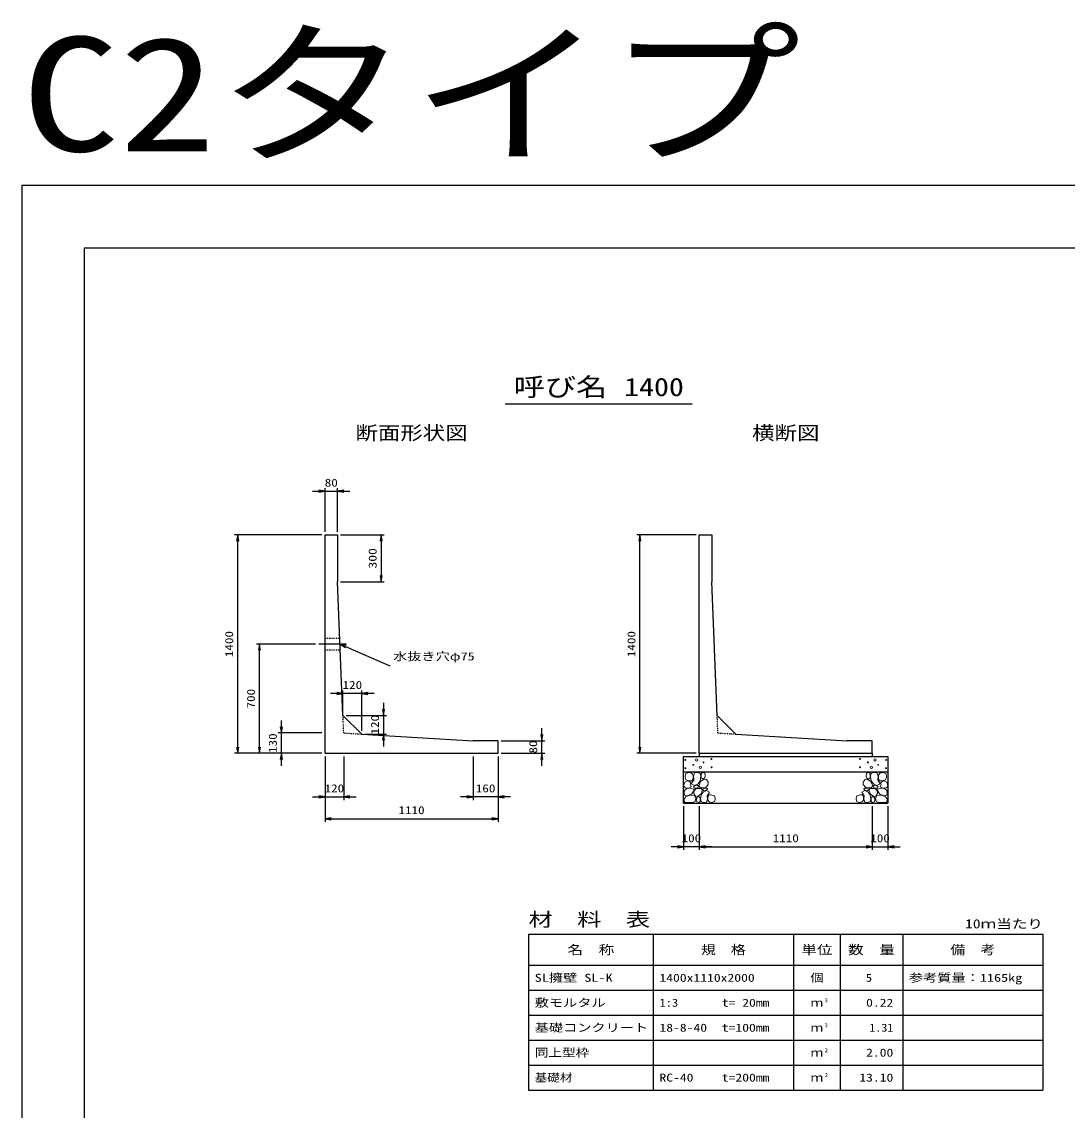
# Model space of a CAD drawing. Units: millimetres at full size. Extents: x 0 to 16820, y 0 to 12931.
# Drawn here: x 0 to 6706, y 5951 to 12931 of the extents above; entities that cross this region are included whole.
import ezdxf
from ezdxf.enums import TextEntityAlignment as Align

# ---------------------------------------------------------------- set-up
doc = ezdxf.new("R2010")
doc.units = ezdxf.units.MM
doc.linetypes.add('CHAIN', pattern=[18.5, 12, -1.5, 3.5, -1.5])
doc.linetypes.add('DASHED_SPACED', pattern=[12, 6, -6])
for name, color, linetype, lineweight in [('D-BMK', 2, 'CHAIN', 25), ('D-DCR-HCHn', 4, 'Continuous', 9), ('D-MTR-FRAM', 7, 'Continuous', 25), ('D-MTR-LINE', 7, 'Continuous', 25), ('D-STR-DIM', 7, 'Continuous', 25), ('D-STR-STRn', 1, 'Continuous', 25), ('D-STR-TXT', 7, 'Continuous', 25), ('D-TTL', 2, 'Continuous', 25), ('D-TTL-TXT', 7, 'Continuous', 25)]:
    doc.layers.add(name, color=color, linetype=linetype, lineweight=lineweight)
doc.layers.add('D-MTR', color=7, linetype='Continuous')
doc.layers.add('D-MTR-TXT', color=7, linetype='Continuous')
doc.styles.add('ＭＳ ゴシック', font='')
doc.styles.get('ＭＳ ゴシック').set_extended_font_data('MS Gothic')

# ---------------------------------------------------------------- blocks, each defined once
blk = doc.blocks.new('open_arrow')
at = {"color": 0, "linetype": 'Continuous', "lineweight": -2}
blk.add_lwpolyline([(7.5, 1.25), (0, 0), (7.5, -1.25)], dxfattribs=at)

msp = doc.modelspace()

# ---------------------------------------------------------------- linework, layer by layer
at = {"layer": 'D-BMK'}
msp.add_line((2081.495, 8940), (1905, 8940), dxfattribs=at)
at = {"layer": 'D-DCR-HCHn'}
for points in [[(4296.198, 8111.594), (4275.395, 8116.217), (4256.904, 8106.971), (4254.592, 8086.168), (4259.215, 8069.988), (4282.33, 8063.053), (4298.51, 8063.053), (4305.444, 8074.611), (4305.444, 8100.037)], [(4314.69, 8113.906), (4307.756, 8093.102), (4310.067, 8069.988), (4293.887, 8044.562), (4314.69, 8033.005), (4337.805, 8044.562), (4351.673, 8063.053), (4356.296, 8093.102), (4351.673, 8109.283), (4337.805, 8116.217)], [(4358.608, 8109.283), (4358.608, 8081.545), (4370.165, 8074.611), (4381.722, 8081.545), (4384.034, 8097.725), (4381.722, 8111.594), (4365.542, 8116.217)], [(5441.392, 8109.283), (5441.392, 8081.545), (5429.835, 8074.611), (5418.278, 8081.545), (5415.966, 8097.725), (5418.278, 8111.594), (5434.458, 8116.217)], [(5485.31, 8113.906), (5492.244, 8093.102), (5489.933, 8069.988), (5506.113, 8044.562), (5485.31, 8033.005), (5462.195, 8044.562), (5448.327, 8063.053), (5443.704, 8093.102), (5448.327, 8109.283), (5462.195, 8116.217)], [(5503.802, 8111.594), (5524.605, 8116.217), (5543.096, 8106.971), (5545.408, 8086.168), (5540.785, 8069.988), (5517.67, 8063.053), (5501.49, 8063.053), (5494.556, 8074.611), (5494.556, 8100.037)], [(4252.281, 8053.808), (4245.346, 8033.005), (4254.592, 8019.136), (4277.707, 8016.824), (4293.488, 8023.599), (4286.952, 8039.939), (4291.575, 8049.185), (4282.33, 8058.431), (4268.461, 8063.053)], [(4319.313, 8033.005), (4307.756, 8023.759), (4312.379, 8016.824), (4328.559, 8016.824), (4335.493, 8019.136), (4340.116, 8028.382), (4333.182, 8035.316)], [(4353.985, 8058.431), (4342.427, 8030.693), (4351.673, 8019.136), (4379.411, 8019.136), (4390.968, 8023.759), (4402.525, 8039.939), (4402.525, 8053.808), (4390.968, 8072.299), (4377.099, 8074.611)], [(5446.015, 8058.431), (5457.573, 8030.693), (5448.327, 8019.136), (5420.589, 8019.136), (5409.032, 8023.759), (5397.475, 8039.939), (5397.475, 8053.808), (5409.032, 8072.299), (5422.901, 8074.611)], [(5480.687, 8033.005), (5492.244, 8023.759), (5487.621, 8016.824), (5471.441, 8016.824), (5464.507, 8019.136), (5459.884, 8028.382), (5466.818, 8035.316)], [(5547.719, 8053.808), (5554.654, 8033.005), (5545.408, 8019.136), (5522.293, 8016.824), (5506.512, 8023.599), (5513.048, 8039.939), (5508.425, 8049.185), (5517.67, 8058.431), (5531.539, 8063.053)], [(4296.155, 7977.009), (4313.277, 8002.692), (4311.137, 8009.112), (4287.594, 8015.533), (4266.192, 8013.393), (4251.21, 8000.551), (4249.07, 7985.57), (4251.21, 7970.588), (4268.332, 7966.308)], [(4304.716, 7923.503), (4319.698, 7929.924), (4323.978, 7951.326), (4315.417, 7966.308), (4300.435, 7970.588), (4281.173, 7968.448), (4259.771, 7959.887), (4249.07, 7947.045), (4249.07, 7932.064), (4255.49, 7923.503), (4281.173, 7925.643)], [(4356.082, 7977.009), (4366.783, 8002.692), (4358.222, 8013.393), (4332.539, 8013.393), (4321.838, 8009.112), (4311.137, 7994.131), (4311.137, 7981.289), (4321.838, 7964.167), (4334.679, 7962.027)], [(4351.801, 7929.924), (4351.801, 7955.606), (4341.1, 7962.027), (4330.399, 7955.606), (4328.259, 7940.625), (4330.399, 7927.783), (4345.381, 7923.503)], [(4392.466, 7925.643), (4398.886, 7944.905), (4396.746, 7966.308), (4411.728, 7989.85), (4392.466, 8000.551), (4371.063, 7989.85), (4358.222, 7972.728), (4353.941, 7944.905), (4358.222, 7929.924), (4371.063, 7923.503)], [(4388.185, 8000.551), (4398.886, 8009.112), (4394.606, 8015.533), (4379.624, 8015.533), (4373.204, 8013.393), (4368.923, 8004.832), (4375.344, 7998.411)], [(4409.588, 7927.783), (4428.85, 7923.503), (4445.972, 7932.064), (4448.112, 7951.326), (4443.831, 7966.308), (4422.429, 7972.728), (4407.447, 7972.728), (4401.027, 7962.027), (4401.027, 7938.484)], [(5390.412, 7927.783), (5371.15, 7923.503), (5354.028, 7932.064), (5351.888, 7951.326), (5356.169, 7966.308), (5377.571, 7972.728), (5392.553, 7972.728), (5398.973, 7962.027), (5398.973, 7938.484)], [(5407.534, 7925.643), (5401.114, 7944.905), (5403.254, 7966.308), (5388.272, 7989.85), (5407.534, 8000.551), (5428.937, 7989.85), (5441.778, 7972.728), (5446.059, 7944.905), (5441.778, 7929.924), (5428.937, 7923.503)], [(5411.815, 8000.551), (5401.114, 8009.112), (5405.394, 8015.533), (5420.376, 8015.533), (5426.796, 8013.393), (5431.077, 8004.832), (5424.656, 7998.411)], [(5443.918, 7977.009), (5433.217, 8002.692), (5441.778, 8013.393), (5467.461, 8013.393), (5478.162, 8009.112), (5488.863, 7994.131), (5488.863, 7981.289), (5478.162, 7964.167), (5465.321, 7962.027)], [(5448.199, 7929.924), (5448.199, 7955.606), (5458.9, 7962.027), (5469.601, 7955.606), (5471.741, 7940.625), (5469.601, 7927.783), (5454.619, 7923.503)], [(5495.284, 7923.503), (5480.302, 7929.924), (5476.022, 7951.326), (5484.583, 7966.308), (5499.565, 7970.588), (5518.827, 7968.448), (5540.229, 7959.887), (5550.93, 7947.045), (5550.93, 7932.064), (5544.51, 7923.503), (5518.827, 7925.643)], [(5503.845, 7977.009), (5486.723, 8002.692), (5488.863, 8009.112), (5512.406, 8015.533), (5533.808, 8013.393), (5548.79, 8000.551), (5550.93, 7985.57), (5548.79, 7970.588), (5531.668, 7966.308)]]:
    msp.add_lwpolyline(points, close=True, dxfattribs=at)
for centre, radius in [((4255.727, 8197.43), 3), ((4307.292, 8165.761), 3), ((4328.336, 8197.43), 7.5), ((4372.708, 8181.639), 3), ((4423.131, 8203.481), 3), ((5376.869, 8203.481), 3), ((5427.292, 8181.639), 3), ((5471.664, 8197.43), 7.5), ((5492.708, 8165.761), 3), ((5544.273, 8197.43), 3), ((4256.869, 8143.919), 3), ((4351.664, 8149.97), 7.5), ((4424.273, 8149.97), 3), ((5375.727, 8149.97), 3), ((5448.336, 8149.97), 7.5), ((5543.131, 8143.919), 3)]:
    msp.add_circle(centre, radius, dxfattribs=at)
at = {"layer": 'D-MTR-FRAM'}
for p, q in [((3250, 7080), (6550, 7080)), ((3250, 7080), (3250, 6080)), ((6550, 7080), (6550, 6080)), ((3250, 6080), (6550, 6080))]:
    msp.add_line(p, q, dxfattribs=at)
at = {"layer": 'D-MTR-LINE'}
for p, q in [((4050, 7080), (4050, 6080)), ((4950, 7080), (4950, 6080)), ((5250, 7080), (5250, 6080)), ((5650, 7080), (5650, 6080)), ((3250, 6880), (6550, 6880)), ((3250, 6720), (6550, 6720)), ((3250, 6560), (6550, 6560)), ((3250, 6400), (6550, 6400)), ((3250, 6240), (6550, 6240))]:
    msp.add_line(p, q, dxfattribs=at)
at = {"layer": 'D-STR-DIM'}
for p, q in [((1865, 9920), (2105, 9920)), ((1945, 9660), (1945, 9940)), ((2025, 9660), (2025, 9940)), ((1925, 9640), (1365, 9640)), ((1385, 8240), (1385, 9640)), ((2045, 9640), (2325, 9640)), ((2305, 9640), (2305, 9340)), ((4325, 9640), (3945, 9640)), ((3965, 8240), (3965, 9640)), ((2045, 9340), (2325, 9340)), ((1885, 8940), (1505, 8940)), ((1525, 8240), (1525, 8940)), ((2260.338, 8623.052), (1980.338, 8623.052)), ((2060.338, 8503.052), (2060.338, 8643.052)), ((2180.338, 8383.052), (2180.338, 8643.052)), ((2320.338, 8563.052), (2320.338, 8283.052)), ((1665, 8160), (1665, 8450)), ((2080.338, 8483.052), (2340.338, 8483.052)), ((3335, 8160), (3335, 8400)), ((1925, 8370), (1645, 8370)), ((2200.338, 8363.052), (2340.338, 8363.052)), ((3075, 8320), (3355, 8320)), ((1925, 8240), (1365, 8240)), ((1925, 8240), (1505, 8240)), ((1925, 8240), (1645, 8240)), ((3075, 8240), (3355, 8240)), ((4325, 8240), (3945, 8240)), ((1945, 8220), (1945, 7940)), ((1945, 8220), (1945, 7800)), ((2065, 8220), (2065, 7940)), ((2895, 8220), (2895, 7940)), ((3055, 8220), (3055, 7800)), ((3055, 8220), (3055, 7940)), ((1865, 7960), (2145, 7960)), ((3135, 7960), (2815, 7960)), ((4245, 7900), (4245, 7620)), ((4345, 7900), (4345, 7620)), ((4345, 7900), (4345, 7620)), ((5455, 7900), (5455, 7620)), ((5455, 7900), (5455, 7620)), ((5555, 7900), (5555, 7620)), ((1945, 7820), (3055, 7820)), ((4425, 7640), (4165, 7640)), ((4345, 7640), (5455, 7640)), ((5375, 7640), (5635, 7640))]:
    msp.add_line(p, q, dxfattribs=at)
at = {"layer": 'D-STR-STRn'}
for p, q in [((1945, 8240), (1945, 9640)), ((1945, 9640), (2025, 9640)), ((2025, 9640), (2025, 9340)), ((4345, 8240), (4345, 9640)), ((4345, 9640), (4425, 9640)), ((4425, 9640), (4425, 9340)), ((2060.338, 8483.052), (2025, 9340)), ((4460.338, 8483.052), (4425, 9340)), ((2180.338, 8363.052), (2060.338, 8483.052)), ((4580.338, 8363.052), (4460.338, 8483.052)), ((2180.338, 8363.052), (2895, 8320)), ((3055, 8320), (2895, 8320)), ((3055, 8240), (3055, 8320)), ((4580.338, 8363.052), (5295, 8320)), ((5455, 8320), (5295, 8320)), ((5455, 8240), (5455, 8320)), ((1945, 8240), (3055, 8240)), ((4345, 8240), (5455, 8240)), ((4345, 8240), (4345, 8220)), ((5455, 8240), (5455, 8220)), ((4245, 7920), (4245, 8220)), ((4245, 8220), (5555, 8220)), ((5555, 8220), (5555, 7920)), ((4245, 8120), (5555, 8120)), ((4245, 7920), (5555, 7920))]:
    msp.add_line(p, q, dxfattribs=at)
at = {"layer": 'D-STR-STRn', "linetype": 'DASHED_SPACED'}
for p, q in [((1945, 8977.5), (2039.948, 8977.5)), ((1945, 8902.5), (2043.041, 8902.5))]:
    msp.add_line(p, q, dxfattribs=at)
at = {"layer": 'D-STR-STRn', "color": 2, "linetype": 'DASHED_SPACED'}
for p, q in [((2065, 8370), (2060.338, 8483.052)), ((4465, 8370), (4460.338, 8483.052)), ((2065, 8370), (2180.338, 8363.052)), ((4465, 8370), (4580.338, 8363.052))]:
    msp.add_line(p, q, dxfattribs=at)
at = {"layer": 'D-STR-TXT'}
msp.add_line((2041.495, 8940), (2361.495, 8800), dxfattribs=at)
at = {"layer": 'D-TTL'}
for points in [[(0, 0), (16820, 0), (16820, 11880), (0, 11880)], [(400, 400), (16420, 400), (16420, 11480), (400, 11480)]]:
    msp.add_lwpolyline(points, close=True, dxfattribs=at)
at = {"layer": 'D-TTL-TXT'}
msp.add_line((3100, 10480), (4300, 10480), dxfattribs=at)

# ---------------------------------------------------------------- block references
at = {"layer": 'D-STR-DIM', "xscale": 5.33, "yscale": 5.33}
for p, rotation in [((1945, 9920), 180), ((1385, 9640), 270), ((2305, 9640), 270), ((3965, 9640), 270), ((2305, 9340), 90), ((1525, 8940), 270), ((2060.338, 8623.052), 180), ((2320.338, 8483.052), 90), ((1665, 8370), 90), ((2320.338, 8363.052), 270), ((3335, 8320), 90), ((1385, 8240), 90), ((1525, 8240), 90), ((1665, 8240), 270), ((3335, 8240), 270), ((3965, 8240), 90), ((1945, 7960), 180), ((2895, 7960), 180), ((3055, 7820), 180), ((4245, 7640), 180), ((5455, 7640), 180), ((5455, 7640), 180)]:
    msp.add_blockref('open_arrow', p, dxfattribs=dict(at, rotation=rotation))
for p in [(2025, 9920), (2180.338, 8623.052), (2065, 7960), (3055, 7960), (1945, 7820), (4345, 7640), (4345, 7640), (5555, 7640)]:
    msp.add_blockref('open_arrow', p, dxfattribs=at)
at = {"layer": 'D-STR-TXT', "xscale": 5.33, "yscale": 5.33, "rotation": 336.4}
msp.add_blockref('open_arrow', (2041.495, 8940), dxfattribs=at)

# ---------------------------------------------------------------- texts
at = {"layer": 'D-MTR', "style": 'ＭＳ ゴシック', "width": 1.3}
msp.add_text('材\u3000料\u3000表', height=87.98, dxfattribs=at).set_placement((3250, 7104), align=Align.BOTTOM_LEFT)
at = {"layer": 'D-MTR', "style": 'ＭＳ ゴシック', "width": 1.25}
msp.add_text('10ｍ当たり', height=58.65, dxfattribs=at).set_placement((6550, 7099.333), align=Align.BOTTOM_RIGHT)
at = {"layer": 'D-MTR-TXT', "style": 'ＭＳ ゴシック'}
for s, height, width, p in [('名\u3000称', 58.65, 1.25, (3650, 6980)), ('規\u3000格', 58.65, 1.2, (4500, 6980)), ('単位', 58.65, 1.25, (5100, 6980)), ('数\u3000量', 58.65, 1.25, (5450, 6980)), ('備\u3000考', 58.65, 1.2, (6100, 6980)), ('個', 51.32, 1.2, (5100, 6800)), ('ｍ', 51.32, 1.15, (5100, 6640)), ('ｍ', 51.32, 1.15, (5100, 6480)), ('ｍ', 51.32, 1.15, (5100, 6320)), ('ｍ', 51.32, 1.15, (5100, 6160))]:
    msp.add_text(s, height=height, dxfattribs=dict(at, width=width)).set_placement(p, align=Align.MIDDLE_CENTER)
for s, width, p in [('SL擁壁 SL-K', 1.3, (3290, 6800)), ('1400x1110x2000', 1.25, (4090, 6800)), ('参考質量：1165kg', 1.3, (5690, 6800)), ('敷モルタル', 1.3, (3290, 6640)), ('1:3', 1.15, (4090, 6640)), ('t= 20mm', 1.25, (4490, 6640)), ('基礎コンクリート', 1.3, (3290, 6480)), ('18-8-40', 1.25, (4090, 6480)), ('t=100mm', 1.25, (4490, 6480)), ('同上型枠', 1.25, (3290, 6320)), ('基礎材', 1.15, (3290, 6160)), ('RC-40', 1.25, (4090, 6160)), ('t=200mm', 1.25, (4490, 6160))]:
    msp.add_text(s, height=51.32, dxfattribs=dict(at, width=width)).set_placement(p, align=Align.MIDDLE_LEFT)
for s, width, p in [('5', 1.15, (5453.553, 6800)), ('0.22', 1.25, (5590, 6640)), ('1.31', 1.1, (5590, 6480)), ('2.00', 1.25, (5590, 6320)), ('13.10', 1.25, (5590, 6160))]:
    msp.add_text(s, height=51.32, dxfattribs=dict(at, width=width)).set_placement(p, align=Align.MIDDLE_RIGHT)
at = {"layer": 'D-MTR-TXT', "style": 'ＭＳ ゴシック', "width": 1.15}
for s, p in [('3', (5150, 6635.333)), ('3', (5150, 6475.333)), ('2', (5150, 6315.333)), ('2', (5150, 6155.333))]:
    msp.add_text(s, height=25.66, dxfattribs=at).set_placement(p, align=Align.BOTTOM_LEFT)
at = {"layer": 'D-STR-DIM', "style": 'ＭＳ ゴシック', "width": 1.2}
for s, p in [('80', (1985, 9975)), ('120', (2120.338, 8678.052)), ('120', (2005, 8015)), ('160', (2975, 8015)), ('1110', (2500, 7875)), ('100', (4295, 7695)), ('1110', (4900, 7695)), ('100', (5505, 7695))]:
    msp.add_text(s, height=51.32, dxfattribs=at).set_placement(p, align=Align.MIDDLE_CENTER)
at = {"layer": 'D-STR-DIM', "style": 'ＭＳ ゴシック'}
for s, width, p in [('300', 1.25, (2250, 9490)), ('1400', 1.2, (1330, 8940)), ('1400', 1.2, (3910, 8940)), ('700', 1.2, (1470, 8590)), ('120', 1.2, (2265.338, 8423.052)), ('130', 1.2, (1610, 8305)), ('80', 1.2, (3280, 8280))]:
    msp.add_text(s, height=51.32, rotation=90, dxfattribs=dict(at, width=width)).set_placement(p, align=Align.MIDDLE_CENTER)
at = {"layer": 'D-STR-TXT', "style": 'ＭＳ ゴシック', "width": 1.3}
msp.add_text('水抜き穴φ75', height=51.32, dxfattribs=at).set_placement((2381.495, 8820), align=Align.BOTTOM_LEFT)
at = {"layer": 'D-TTL-TXT', "style": 'ＭＳ ゴシック', "width": 1.25}
msp.add_text('C2タイプ', height=733.1, dxfattribs=at).set_placement((0, 11880), align=Align.BOTTOM_LEFT)
at = {"layer": 'D-TTL-TXT', "style": 'ＭＳ ゴシック'}
for s, height, width, p in [('呼び名', 117.3, 1.25, (3455, 10495)), ('1400', 117.3, 1.2, (4055, 10495)), ('断面形状図', 87.98, 1.2, (2500, 10224)), ('横断図', 87.98, 1.2, (4900, 10224))]:
    msp.add_text(s, height=height, dxfattribs=dict(at, width=width)).set_placement(p, align=Align.BOTTOM_CENTER)

doc.saveas('drawing.dxf')
